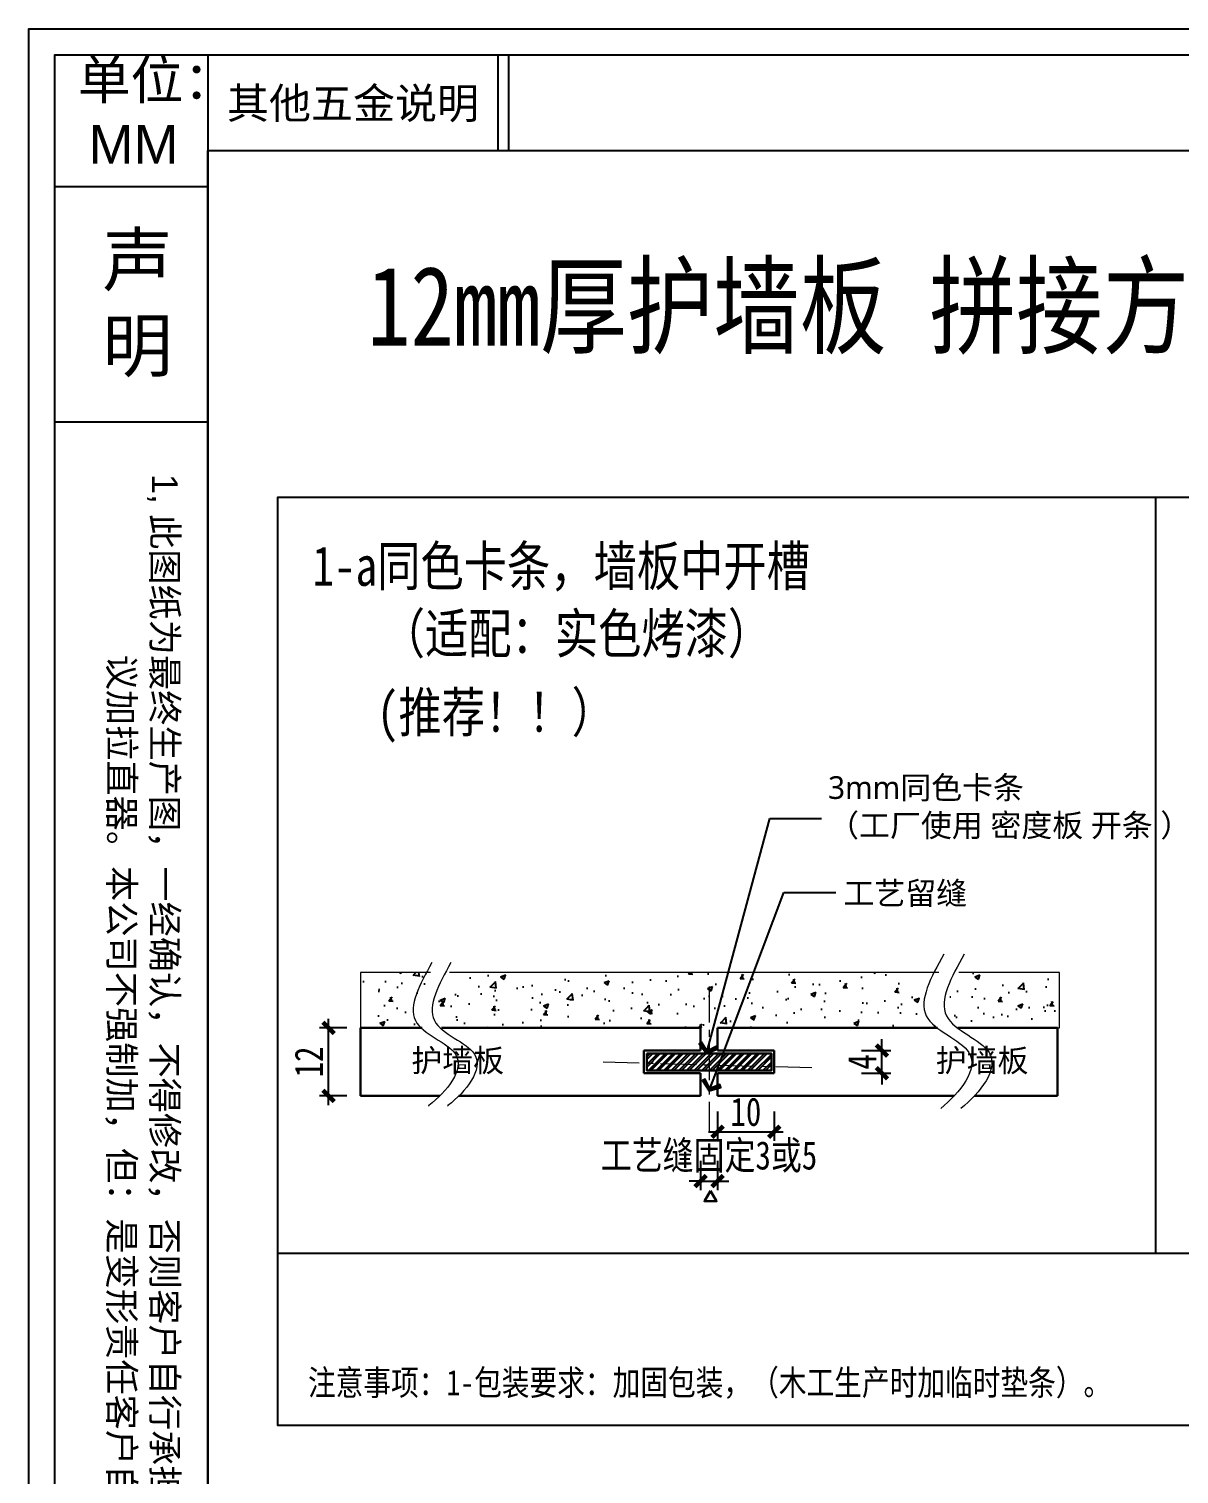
# Model space of a CAD drawing. Header units: millimetres. Extents: x 4862 to 20554, y 7569 to 11262.
# Drawn here: x 6779 to 6982, y 8992.5 to 9247.5 of the extents above; entities that cross this region are included whole.
import ezdxf
from ezdxf.enums import TextEntityAlignment as Align

# ---------------------------------------------------------------- set-up
doc = ezdxf.new("R2010")
doc.units = ezdxf.units.MM
doc.linetypes.add('CENTERX2', pattern=[20.32, 12.7, -2.54, 2.54, -2.54])
doc.layers.add('0 @ 1', color=7, linetype='Continuous')
doc.styles.get("Standard").update_dxf_attribs({"font": 'arial.ttf'})
doc.styles.add('家具尺寸文字', font='SimSun.ttf', dxfattribs={"width": 0.8})
doc.styles.add('黑石雅黑', font='Microsoft YaHei.ttf')
doc.dimstyles.new('副本 固装比例2', dxfattribs={"dimscale": 2, "dimtxt": 2.5, "dimasz": 1, "dimexe": 0.8, "dimexo": 1.2, "dimgap": 0.5, "dimtad": 1, "dimdec": 0, "dimdsep": 46, "dimtxsty": '家具尺寸文字', "dimblk": 'ARCHTICK', "dimcen": 0, "dimdle": 0.8, "dimclrd": 8, "dimclre": 8, "dimclrt": 2, "dimadec": 1, "dimazin": 2, "dimtfac": 1, "dimtdec": 0, "dimtix": 1, "dimtmove": 2, "dimatfit": 2, "dimfxl": 0, "dimtolj": 1, "dimtzin": 0, "dimarcsym": 0})
doc.dimstyles.new('深化(A1)1：1', dxfattribs={"dimtxt": 3, "dimasz": 1, "dimexe": 1.5, "dimexo": 1, "dimgap": 1, "dimtad": 1, "dimdec": 0, "dimrnd": 5, "dimdsep": 46, "dimtxsty": '黑石雅黑', "dimblk": 'ARCHTICK', "dimcen": 1, "dimclrd": 44, "dimclre": 44, "dimclrt": 50, "dimadec": 0, "dimazin": 2, "dimtfac": 1, "dimtdec": 0, "dimtix": 1, "dimtmove": 2, "dimatfit": 3, "dimldrblk": 'hl_arrow2', "dimfxl": 0, "dimtolj": 1, "dimarcsym": 0})
pattern_1 = [(50, (-35549.5975, 48142.644), (9.10923345, -0.7969543), [0.9525, -10.4775]), (355, (-35549.5975, 48142.644), (-1.762171, 9.5528423), [0.762, -8.3820292]), (100.451445, (-35548.838, 48142.577), (7.3470624, 8.7558876), [0.8095004, -8.9045122]), (46.1842, (-35549.598, 48145.184), (13.553952, -2.1021164), [1.42875, -15.71625]), (96.635558, (-35548.468, 48145.009), (11.8702067, 12.3713062), [1.214251, -13.3567804]), (351.18415, (-35549.598, 48145.184), (11.8702067, 12.3713062), [1.1429984, -12.5729866]), (21, (-35548.3275, 48144.549), (7.5807196, -5.1132599), [0.9525, -10.4775]), (326, (-35548.3275, 48144.549), (3.0901014, 9.2093983), [0.762, -8.382]), (71.451445, (-35547.696, 48144.123), (10.670821, 4.0961384), [0.8095004, -8.9044969]), (37.5, (-35549.5975, 48142.6437), (0.15443016, 4.22775194), [0, -8.2804, 0, -8.509, 0, -8.41375]), (7.5, (-35549.5975, 48142.6437), (3.34098313, 5.00902874), [0, -4.8514, 0, -8.0899, 0, -3.20675]), (327.5, (-35552.4296, 48142.6437), (6.77952976, -0.2864372), [0, -3.175, 0, -9.906, 0, -13.1445]), (317.5, (-35553.6996, 48142.644), (7.40645907, 1.27132455), [0, -4.1275, 0, -6.5786, 0, -9.3345])]

# ---------------------------------------------------------------- blocks, each defined once
blk = doc.blocks.new('A$C398a0407')
for p, q in [((443.2, 6784), (443.2, 64)), ((1163.2, 6546.9), (1163.2, 6784)), ((1189.6, 6546.9), (1189.6, 6784)), ((443.2, 6546.9), (8134, 6546.9))]:
    blk.add_line(p, q)
at = {"color": 8}
for p, q in [((64, 6457.7), (443.2, 6457.7)), ((64, 5874.2), (443.2, 5874.2))]:
    blk.add_line(p, q, dxfattribs=at)
for points in [[(9632, 0), (0, 0), (0, 6848), (9632, 6848)], [(9568, 64), (64, 64), (64, 6784), (9568, 6784)]]:
    blk.add_lwpolyline(points, close=True)
at = {"color": 8, "insert": (368.9, 272.3), "char_height": 64, "width": 5497.15, "attachment_point": 3, "rotation": 270}
blk.add_mtext('1, {\\fSimSun|b0|i0|c134|p2;此图纸为最终生产图，一经确认，不得修改，否则客户自行承担更改所产生的费用以及更改后出现的后果。  }2{\\fSimSun|b0|i0|c134|p2;，门高1600mm以上的门，都建议加拉直器。本公司不强制加，但：是变形责任客户自负。  }3{\\fSimSun|b0|i0|c134|p2;，如客户需要另外添加任何配件，需另外下单，此图纸不包含在内。}', dxfattribs=at)
at = {"layer": '0 @ 1', "color": 8, "attachment_point": 1}
for s, insert, char_height, width in [('\\pi13.703;单位：\\P\\pi40.286;MM', (107.3, 6770.1), 96, 391.163), ('{\\fSimSun|b0|i0|c134|p2;其他五金说明}', (490.9, 6701.9), 76.325, 737.994), ('声明', (182.3, 6340), 127.53, 194.038)]:
    blk.add_mtext(s, dxfattribs=dict(at, insert=insert, char_height=char_height, width=width))
blk = doc.blocks.new('_ArchTick')
at = {"color": 0, "linetype": 'ByBlock', "const_width": 0.4}
blk.add_lwpolyline([(-0.5, -0.5), (0.5, 0.5)], dxfattribs=at)
blk = doc.blocks.new('hl_arrow2')
at = {"color": 2}
blk.add_line((-0.22, 0), (-1, 0), dxfattribs=at)
blk.add_lwpolyline([(-0.22, 0), (-0.86, -0.69), (-0.65, -0.86), (0, 0), (-0.65, 0.86), (-0.86, 0.69)], close=True, dxfattribs=at)
for points in [[(-0.86, 0.69), (-0.65, 0.86), (-0.22, 0), (0, 0)], [(-0.86, -0.69), (-0.65, -0.86), (-0.22, 0), (0, 0)]]:
    blk.add_solid(points, dxfattribs=at)
blk = doc.blocks.new('*D148')
at = {"color": 8, "lineweight": -2, "transparency": 16777216}
for p, q in [((6929.58, 9067.25), (6929.58, 9069.25)), ((6925.98, 9067.25), (6931.18, 9067.25)), ((6929.58, 9063.25), (6929.58, 9067.25)), ((6925.98, 9063.25), (6931.18, 9063.25)), ((6929.58, 9063.25), (6929.58, 9061.25))]:
    blk.add_line(p, q, dxfattribs=at)
at = {"layer": 'Defpoints', "color": 0, "transparency": 16777216}
for p in [(6910.58, 9067.25), (6929.58, 9067.25), (6910.58, 9063.25)]:
    blk.add_point(p, dxfattribs=at)
at = {"color": 8, "lineweight": -2, "transparency": 16777216, "xscale": 2, "yscale": 2, "zscale": 2}
for p, rotation in [((6929.58, 9067.25), 270), ((6929.58, 9063.25), 90)]:
    blk.add_blockref('_ArchTick', p, dxfattribs=dict(at, rotation=rotation))
at = {"color": 2, "transparency": 16777216, "insert": (6926.08, 9065.25), "char_height": 5, "attachment_point": 5, "rotation": 90, "style": '家具尺寸文字'}
blk.add_mtext('\\A1;4', dxfattribs=at)
blk = doc.blocks.new('*D150')
at = {"color": 8, "lineweight": -2, "transparency": 16777216}
for p, q in [((6831.94, 9057.65), (6831.94, 9072.85)), ((6835.18, 9071.25), (6830.34, 9071.25)), ((6835.18, 9059.25), (6830.34, 9059.25))]:
    blk.add_line(p, q, dxfattribs=at)
at = {"layer": 'Defpoints', "color": 0, "transparency": 16777216}
for p in [(6831.94, 9071.25), (6837.58, 9071.25), (6837.58, 9059.25)]:
    blk.add_point(p, dxfattribs=at)
at = {"color": 8, "lineweight": -2, "transparency": 16777216, "xscale": 2, "yscale": 2, "zscale": 2}
for p, rotation in [((6831.94, 9071.25), 90), ((6831.94, 9059.25), 270)]:
    blk.add_blockref('_ArchTick', p, dxfattribs=dict(at, rotation=rotation))
at = {"color": 2, "transparency": 16777216, "insert": (6828.44, 9065.25), "char_height": 5, "attachment_point": 5, "rotation": 90, "style": '家具尺寸文字'}
blk.add_mtext('\\A1;12', dxfattribs=at)
blk = doc.blocks.new('*D141')
at = {"color": 8, "lineweight": -2, "transparency": 16777216}
for p, q in [((6897.58, 9047.81), (6897.58, 9042.61)), ((6900.58, 9047.81), (6900.58, 9042.61)), ((6897.58, 9044.21), (6895.58, 9044.21)), ((6897.58, 9044.21), (6900.58, 9044.21)), ((6900.58, 9044.21), (6902.58, 9044.21))]:
    blk.add_line(p, q, dxfattribs=at)
at = {"layer": 'Defpoints', "color": 0, "transparency": 16777216}
for p in [(6897.58, 9059.25), (6900.58, 9059.25), (6900.58, 9044.21)]:
    blk.add_point(p, dxfattribs=at)
at = {"color": 8, "lineweight": -2, "transparency": 16777216, "xscale": 2, "yscale": 2, "zscale": 2}
blk.add_blockref('_ArchTick', (6897.58, 9044.21), dxfattribs=at)
at = {"color": 8, "lineweight": -2, "transparency": 16777216, "xscale": 2, "yscale": 2, "zscale": 2, "rotation": 180}
blk.add_blockref('_ArchTick', (6900.58, 9044.21), dxfattribs=at)
at = {"color": 2, "transparency": 16777216, "insert": (6899.08, 9048.49), "char_height": 5, "attachment_point": 5, "style": '家具尺寸文字'}
blk.add_mtext('\\A1;工艺缝固定3或5', dxfattribs=at)
blk = doc.blocks.new('*D156')
at = {"color": 8, "lineweight": -2, "transparency": 16777216}
for p, q in [((6900.58, 9056.53), (6900.58, 9051.33)), ((6910.58, 9056.53), (6910.58, 9051.33)), ((6898.98, 9052.93), (6912.18, 9052.93))]:
    blk.add_line(p, q, dxfattribs=at)
at = {"layer": 'Defpoints', "color": 0, "transparency": 16777216}
for p in [(6900.58, 9063.25), (6910.58, 9063.25), (6910.58, 9052.93)]:
    blk.add_point(p, dxfattribs=at)
at = {"color": 8, "lineweight": -2, "transparency": 16777216, "xscale": 2, "yscale": 2, "zscale": 2, "rotation": 180}
blk.add_blockref('_ArchTick', (6900.58, 9052.93), dxfattribs=at)
at = {"color": 8, "lineweight": -2, "transparency": 16777216, "xscale": 2, "yscale": 2, "zscale": 2}
blk.add_blockref('_ArchTick', (6910.58, 9052.93), dxfattribs=at)
at = {"color": 2, "transparency": 16777216, "insert": (6905.58, 9056.43), "char_height": 5, "attachment_point": 5, "style": '家具尺寸文字'}
blk.add_mtext('\\A1;10', dxfattribs=at)
blk = doc.blocks.new('A$Caecb7373')
at = {"color": 1}
blk.add_lwpolyline([(0, 821.76), (1155.84, 821.76), (1155.84, 0), (0, 0)], close=True, dxfattribs=at)

msp = doc.modelspace()

# ---------------------------------------------------------------- hatches: boundary and pattern name
h = msp.add_hatch()
h.set_pattern_fill('AR-CONC', color=8, scale=0.05)
h.set_pattern_definition(pattern_1)
h.paths.add_polyline_path([(6849.731, 9080.635), (6849.722, 9080.617), (6849.746, 9080.661), (6849.769, 9080.706), (6849.792, 9080.75), (6849.816, 9080.795), (6849.839, 9080.84), (6849.863, 9080.884), (6849.887, 9080.929), (6849.91, 9080.974), (6849.934, 9081.019), (6837.58, 9081.019), (6837.58, 9071.245), (6848.483, 9071.245), (6848.372, 9071.417), (6848.209, 9071.699), (6848.065, 9071.985), (6847.941, 9072.276), (6847.838, 9072.572), (6847.753, 9072.871), (6847.688, 9073.175), (6847.641, 9073.483), (6847.612, 9073.795), (6847.6, 9074.111), (6847.604, 9074.43), (6847.624, 9074.753), (6847.659, 9075.079), (6847.708, 9075.409), (6847.771, 9075.741), (6847.847, 9076.077), (6847.936, 9076.415), (6848.036, 9076.756), (6848.148, 9077.099), (6848.27, 9077.444), (6848.402, 9077.792), (6848.543, 9078.142), (6848.692, 9078.493), (6848.85, 9078.847), (6849.014, 9079.202), (6849.185, 9079.558), (6849.362, 9079.916), (6849.544, 9080.275)])
h.paths.add_polyline_path([(6941.44, 9074.93), (6941.452, 9074.754), (6941.462, 9074.736), (6941.483, 9074.7), (6941.504, 9074.664), (6941.525, 9074.628), (6941.547, 9074.592), (6941.569, 9074.557), (6941.591, 9074.521), (6941.614, 9074.486), (6941.637, 9074.451), (6941.661, 9074.415), (6941.684, 9074.38), (6941.708, 9074.345), (6941.733, 9074.31), (6941.758, 9074.275), (6941.783, 9074.24), (6941.808, 9074.205), (6941.834, 9074.17), (6941.86, 9074.136), (6941.886, 9074.101), (6941.913, 9074.067), (6941.94, 9074.032), (6941.967, 9073.998), (6941.994, 9073.963), (6942.022, 9073.929), (6942.05, 9073.895), (6942.078, 9073.861), (6942.107, 9073.827), (6942.136, 9073.793), (6942.165, 9073.759), (6942.194, 9073.725), (6942.224, 9073.691), (6942.253, 9073.657), (6942.283, 9073.623), (6942.314, 9073.589), (6942.344, 9073.556), (6942.375, 9073.522), (6942.406, 9073.489), (6942.437, 9073.455), (6942.468, 9073.422), (6942.5, 9073.388), (6942.532, 9073.355), (6942.564, 9073.322), (6942.596, 9073.288), (6942.628, 9073.255), (6942.661, 9073.222), (6942.693, 9073.189), (6942.726, 9073.156), (6942.759, 9073.123), (6942.792, 9073.09), (6942.826, 9073.057), (6942.859, 9073.024), (6942.893, 9072.991), (6942.927, 9072.958), (6942.961, 9072.925), (6942.995, 9072.893), (6943.029, 9072.86), (6943.063, 9072.827), (6943.098, 9072.795), (6943.132, 9072.762), (6943.167, 9072.729), (6943.202, 9072.697), (6943.237, 9072.664), (6943.272, 9072.632), (6943.307, 9072.599), (6943.342, 9072.567), (6943.378, 9072.534), (6943.413, 9072.502), (6943.448, 9072.469), (6943.484, 9072.437), (6943.52, 9072.405), (6943.555, 9072.372), (6943.591, 9072.34), (6943.627, 9072.308), (6943.663, 9072.275), (6943.698, 9072.243), (6943.734, 9072.211), (6943.77, 9072.179), (6943.806, 9072.146), (6943.842, 9072.114), (6943.878, 9072.082), (6943.914, 9072.05), (6943.95, 9072.017), (6943.986, 9071.985), (6944.023, 9071.953), (6944.059, 9071.921), (6944.095, 9071.889), (6944.131, 9071.857), (6944.167, 9071.824), (6944.203, 9071.792), (6944.239, 9071.76), (6944.275, 9071.728), (6944.311, 9071.696), (6944.347, 9071.664), (6944.383, 9071.631), (6944.418, 9071.599), (6944.454, 9071.567), (6944.49, 9071.535), (6944.526, 9071.503), (6944.561, 9071.471), (6944.597, 9071.438), (6944.632, 9071.406), (6944.668, 9071.374), (6944.703, 9071.342), (6944.738, 9071.31), (6944.773, 9071.277), (6944.808, 9071.245), (6960.904, 9071.245), (6960.904, 9081.019), (6943.186, 9081.019), (6943.156, 9080.958), (6942.976, 9080.586), (6942.803, 9080.216), (6942.637, 9079.847), (6942.479, 9079.479), (6942.33, 9079.114), (6942.189, 9078.751), (6942.059, 9078.389), (6941.939, 9078.031), (6941.83, 9077.674), (6941.733, 9077.321), (6941.649, 9076.97), (6941.577, 9076.622), (6941.52, 9076.277), (6941.477, 9075.935), (6941.449, 9075.596), (6941.436, 9075.262)])
h.paths.add_polyline_path([(6938.397, 9075.971), (6938.401, 9075.952), (6938.405, 9075.933)])
h.paths.add_polyline_path([(6939.476, 9080.746), (6939.455, 9080.701), (6939.476, 9080.746), (6939.498, 9080.792), (6939.52, 9080.837), (6939.542, 9080.882), (6939.564, 9080.928), (6939.586, 9080.973), (6939.608, 9081.019), (6853.296, 9081.019), (6853.284, 9080.996), (6853.093, 9080.635), (6852.907, 9080.275), (6852.724, 9079.916), (6852.547, 9079.558), (6852.376, 9079.202), (6852.212, 9078.847), (6852.054, 9078.493), (6851.905, 9078.142), (6851.764, 9077.792), (6851.632, 9077.444), (6851.51, 9077.099), (6851.399, 9076.756), (6851.298, 9076.415), (6851.21, 9076.077), (6851.133, 9075.741), (6851.07, 9075.409), (6851.021, 9075.079), (6850.986, 9074.753), (6850.971, 9074.509), (6850.973, 9074.505), (6850.988, 9074.469), (6851.004, 9074.433), (6851.02, 9074.397), (6851.036, 9074.361), (6851.053, 9074.326), (6851.07, 9074.29), (6851.088, 9074.255), (6851.106, 9074.219), (6851.125, 9074.184), (6851.144, 9074.149), (6851.163, 9074.113), (6851.183, 9074.078), (6851.203, 9074.043), (6851.223, 9074.008), (6851.244, 9073.974), (6851.265, 9073.939), (6851.286, 9073.904), (6851.308, 9073.87), (6851.331, 9073.835), (6851.353, 9073.801), (6851.376, 9073.766), (6851.399, 9073.732), (6851.423, 9073.698), (6851.447, 9073.664), (6851.471, 9073.63), (6851.496, 9073.596), (6851.52, 9073.562), (6851.546, 9073.528), (6851.571, 9073.494), (6851.597, 9073.461), (6851.623, 9073.427), (6851.649, 9073.393), (6851.676, 9073.36), (6851.703, 9073.326), (6851.73, 9073.293), (6851.758, 9073.26), (6851.785, 9073.227), (6851.813, 9073.193), (6851.842, 9073.16), (6851.87, 9073.127), (6851.899, 9073.094), (6851.928, 9073.061), (6851.957, 9073.028), (6851.987, 9072.995), (6852.016, 9072.963), (6852.046, 9072.93), (6852.076, 9072.897), (6852.107, 9072.865), (6852.137, 9072.832), (6852.168, 9072.8), (6852.199, 9072.767), (6852.23, 9072.735), (6852.261, 9072.702), (6852.293, 9072.67), (6852.325, 9072.638), (6852.357, 9072.605), (6852.389, 9072.573), (6852.421, 9072.541), (6852.453, 9072.509), (6852.486, 9072.477), (6852.519, 9072.445), (6852.551, 9072.413), (6852.584, 9072.381), (6852.618, 9072.349), (6852.651, 9072.317), (6852.684, 9072.285), (6852.718, 9072.253), (6852.752, 9072.221), (6852.785, 9072.189), (6852.819, 9072.158), (6852.853, 9072.126), (6852.887, 9072.094), (6852.921, 9072.063), (6852.956, 9072.031), (6852.99, 9071.999), (6853.025, 9071.968), (6853.059, 9071.936), (6853.094, 9071.905), (6853.128, 9071.873), (6853.163, 9071.841), (6853.198, 9071.81), (6853.233, 9071.778), (6853.268, 9071.747), (6853.303, 9071.716), (6853.338, 9071.684), (6853.373, 9071.653), (6853.408, 9071.621), (6853.443, 9071.59), (6853.478, 9071.559), (6853.513, 9071.527), (6853.548, 9071.496), (6853.583, 9071.464), (6853.618, 9071.433), (6853.654, 9071.402), (6853.689, 9071.37), (6853.724, 9071.339), (6853.759, 9071.308), (6853.794, 9071.276), (6853.829, 9071.245), (6939.392, 9071.245), (6939.179, 9071.511), (6938.979, 9071.78), (6938.792, 9072.052), (6938.621, 9072.328), (6938.466, 9072.607), (6938.328, 9072.89), (6938.209, 9073.178), (6938.108, 9073.469), (6938.025, 9073.764), (6937.96, 9074.064), (6937.911, 9074.366), (6937.878, 9074.673), (6937.861, 9074.983), (6937.86, 9075.296), (6937.872, 9075.613), (6937.899, 9075.933), (6937.939, 9076.255), (6937.993, 9076.581), (6938.058, 9076.909), (6938.136, 9077.24), (6938.224, 9077.574), (6938.324, 9077.909), (6938.433, 9078.248), (6938.552, 9078.588), (6938.68, 9078.93), (6938.817, 9079.274), (6938.962, 9079.62), (6939.114, 9079.968), (6939.272, 9080.317), (6939.437, 9080.667)])
h.paths.add_polyline_path([(6941.193, 9072.146), (6941.209, 9072.131), (6941.229, 9072.114)])
h.paths.add_polyline_path([(6939.422, 9080.633), (6939.412, 9080.611), (6939.433, 9080.656)])
h.paths.add_polyline_path([(6941.121, 9072.211), (6941.138, 9072.196), (6941.157, 9072.179)])
h.paths.add_polyline_path([(6939.38, 9080.543), (6939.37, 9080.52), (6939.391, 9080.565)])
h.paths.add_polyline_path([(6941.049, 9072.275), (6941.066, 9072.26), (6941.085, 9072.243)])
h.paths.add_polyline_path([(6939.338, 9080.452), (6939.328, 9080.43), (6939.349, 9080.475)])
h.paths.add_polyline_path([(6940.977, 9072.34), (6940.995, 9072.324), (6941.013, 9072.308)])
h.paths.add_polyline_path([(6939.297, 9080.362), (6939.287, 9080.34), (6939.307, 9080.385)])
h.paths.add_polyline_path([(6940.906, 9072.405), (6940.923, 9072.389), (6940.942, 9072.372)])
h.paths.add_polyline_path([(6939.256, 9080.272), (6939.246, 9080.25), (6939.267, 9080.295)])
h.paths.add_polyline_path([(6940.835, 9072.469), (6940.852, 9072.454), (6940.87, 9072.437)])
h.paths.add_polyline_path([(6939.216, 9080.182), (6939.207, 9080.16), (6939.226, 9080.205)])
h.paths.add_polyline_path([(6940.764, 9072.534), (6940.781, 9072.518), (6940.799, 9072.502)])
h.paths.add_polyline_path([(6939.177, 9080.093), (6939.167, 9080.07), (6939.187, 9080.115)])
h.paths.add_polyline_path([(6940.694, 9072.599), (6940.711, 9072.583), (6940.729, 9072.567)])
h.paths.add_polyline_path([(6939.138, 9080.003), (6939.129, 9079.981), (6939.148, 9080.026)])
h.paths.add_polyline_path([(6940.623, 9072.664), (6940.64, 9072.648), (6940.658, 9072.632)])
h.paths.add_polyline_path([(6939.1, 9079.914), (6939.091, 9079.891), (6939.11, 9079.936)])
h.paths.add_polyline_path([(6940.554, 9072.729), (6940.571, 9072.713), (6940.588, 9072.697)])
h.paths.add_polyline_path([(6939.063, 9079.824), (6939.054, 9079.802), (6939.072, 9079.847)])
h.paths.add_polyline_path([(6940.484, 9072.795), (6940.501, 9072.779), (6940.519, 9072.762)])
h.paths.add_polyline_path([(6939.026, 9079.735), (6939.018, 9079.713), (6939.036, 9079.758)])
h.paths.add_polyline_path([(6940.416, 9072.86), (6940.432, 9072.844), (6940.45, 9072.827)])
h.paths.add_polyline_path([(6938.991, 9079.646), (6938.982, 9079.624), (6939, 9079.669)])
h.paths.add_polyline_path([(6940.347, 9072.925), (6940.364, 9072.909), (6940.381, 9072.893)])
h.paths.add_polyline_path([(6938.955, 9079.557), (6938.947, 9079.535), (6938.964, 9079.58)])
h.paths.add_polyline_path([(6940.279, 9072.991), (6940.296, 9072.975), (6940.313, 9072.958)])
h.paths.add_polyline_path([(6938.921, 9079.469), (6938.913, 9079.447), (6938.93, 9079.491)])
h.paths.add_polyline_path([(6940.212, 9073.057), (6940.229, 9073.041), (6940.246, 9073.024)])
h.paths.add_polyline_path([(6938.887, 9079.38), (6938.879, 9079.358), (6938.896, 9079.403)])
h.paths.add_polyline_path([(6940.146, 9073.123), (6940.162, 9073.107), (6940.179, 9073.09)])
h.paths.add_polyline_path([(6938.855, 9079.292), (6938.847, 9079.27), (6938.863, 9079.314)])
h.paths.add_polyline_path([(6940.08, 9073.189), (6940.096, 9073.173), (6940.113, 9073.156)])
h.paths.add_polyline_path([(6938.823, 9079.204), (6938.815, 9079.182), (6938.831, 9079.226)])
h.paths.add_polyline_path([(6940.015, 9073.255), (6940.03, 9073.239), (6940.047, 9073.222)])
h.paths.add_polyline_path([(6938.792, 9079.116), (6938.784, 9079.094), (6938.799, 9079.138)])
h.paths.add_polyline_path([(6939.95, 9073.322), (6939.966, 9073.305), (6939.982, 9073.288)])
h.paths.add_polyline_path([(6938.761, 9079.028), (6938.754, 9079.007), (6938.769, 9079.05)])
h.paths.add_polyline_path([(6939.886, 9073.388), (6939.902, 9073.372), (6939.918, 9073.355)])
h.paths.add_polyline_path([(6938.732, 9078.941), (6938.725, 9078.919), (6938.739, 9078.963)])
h.paths.add_polyline_path([(6939.823, 9073.455), (6939.839, 9073.439), (6939.855, 9073.422)])
h.paths.add_polyline_path([(6938.703, 9078.854), (6938.696, 9078.832), (6938.71, 9078.876)])
h.paths.add_polyline_path([(6939.761, 9073.522), (6939.776, 9073.506), (6939.792, 9073.489)])
h.paths.add_polyline_path([(6938.676, 9078.766), (6938.669, 9078.745), (6938.683, 9078.788)])
h.paths.add_polyline_path([(6939.7, 9073.589), (6939.715, 9073.573), (6939.731, 9073.556)])
h.paths.add_polyline_path([(6938.649, 9078.68), (6938.643, 9078.658), (6938.656, 9078.701)])
h.paths.add_polyline_path([(6939.64, 9073.657), (6939.655, 9073.64), (6939.67, 9073.623)])
h.paths.add_polyline_path([(6938.623, 9078.593), (6938.617, 9078.571), (6938.63, 9078.615)])
h.paths.add_polyline_path([(6939.58, 9073.725), (6939.595, 9073.708), (6939.61, 9073.691)])
h.paths.add_polyline_path([(6938.598, 9078.506), (6938.592, 9078.485), (6938.605, 9078.528)])
h.paths.add_polyline_path([(6939.522, 9073.793), (6939.536, 9073.776), (6939.551, 9073.759)])
h.paths.add_polyline_path([(6938.574, 9078.42), (6938.569, 9078.399), (6938.58, 9078.442)])
h.paths.add_polyline_path([(6939.465, 9073.861), (6939.479, 9073.844), (6939.493, 9073.827)])
h.paths.add_polyline_path([(6938.552, 9078.334), (6938.546, 9078.313), (6938.557, 9078.356)])
h.paths.add_polyline_path([(6939.408, 9073.929), (6939.422, 9073.912), (6939.436, 9073.895)])
h.paths.add_polyline_path([(6938.53, 9078.248), (6938.525, 9078.227), (6938.535, 9078.27)])
h.paths.add_polyline_path([(6939.353, 9073.998), (6939.367, 9073.981), (6939.381, 9073.963)])
h.paths.add_polyline_path([(6938.509, 9078.163), (6938.504, 9078.141), (6938.514, 9078.184)])
h.paths.add_polyline_path([(6939.299, 9074.067), (6939.312, 9074.049), (6939.326, 9074.032)])
h.paths.add_polyline_path([(6938.489, 9078.077), (6938.485, 9078.056), (6938.494, 9078.099)])
h.paths.add_polyline_path([(6939.246, 9074.136), (6939.259, 9074.119), (6939.273, 9074.101)])
h.paths.add_polyline_path([(6938.47, 9077.992), (6938.466, 9077.971), (6938.475, 9078.013)])
h.paths.add_polyline_path([(6939.195, 9074.205), (6939.207, 9074.188), (6939.22, 9074.17)])
h.paths.add_polyline_path([(6938.453, 9077.907), (6938.449, 9077.886), (6938.457, 9077.928)])
h.paths.add_polyline_path([(6939.144, 9074.275), (6939.156, 9074.258), (6939.169, 9074.24)])
h.paths.add_polyline_path([(6938.436, 9077.822), (6938.432, 9077.801), (6938.44, 9077.844)])
h.paths.add_polyline_path([(6939.095, 9074.345), (6939.107, 9074.328), (6939.119, 9074.31)])
h.paths.add_polyline_path([(6938.421, 9077.738), (6938.417, 9077.717), (6938.425, 9077.759)])
h.paths.add_polyline_path([(6939.047, 9074.415), (6939.059, 9074.398), (6939.071, 9074.38)])
h.paths.add_polyline_path([(6938.407, 9077.654), (6938.403, 9077.633), (6938.41, 9077.675)])
h.paths.add_polyline_path([(6939, 9074.486), (6939.012, 9074.468), (6939.024, 9074.451)])
h.paths.add_polyline_path([(6938.394, 9077.57), (6938.391, 9077.549), (6938.397, 9077.591)])
h.paths.add_polyline_path([(6938.955, 9074.557), (6938.966, 9074.539), (6938.978, 9074.521)])
h.paths.add_polyline_path([(6938.382, 9077.486), (6938.379, 9077.466), (6938.385, 9077.507)])
h.paths.add_polyline_path([(6938.912, 9074.628), (6938.922, 9074.61), (6938.933, 9074.592)])
h.paths.add_polyline_path([(6938.371, 9077.403), (6938.368, 9077.382), (6938.374, 9077.424)])
h.paths.add_polyline_path([(6938.869, 9074.7), (6938.88, 9074.682), (6938.89, 9074.664)])
h.paths.add_polyline_path([(6938.361, 9077.32), (6938.359, 9077.299), (6938.364, 9077.341)])
h.paths.add_polyline_path([(6938.829, 9074.772), (6938.838, 9074.754), (6938.849, 9074.736)])
h.paths.add_polyline_path([(6938.353, 9077.237), (6938.351, 9077.216), (6938.355, 9077.258)])
h.paths.add_polyline_path([(6938.789, 9074.844), (6938.799, 9074.826), (6938.809, 9074.808)])
h.paths.add_polyline_path([(6938.346, 9077.154), (6938.344, 9077.134), (6938.348, 9077.175)])
h.paths.add_polyline_path([(6938.752, 9074.916), (6938.761, 9074.898), (6938.77, 9074.88)])
h.paths.add_polyline_path([(6938.34, 9077.072), (6938.339, 9077.052), (6938.342, 9077.093)])
h.paths.add_polyline_path([(6938.716, 9074.989), (6938.724, 9074.971), (6938.733, 9074.953)])
h.paths.add_polyline_path([(6938.336, 9076.99), (6938.335, 9076.97), (6938.337, 9077.011)])
h.paths.add_polyline_path([(6938.681, 9075.063), (6938.689, 9075.044), (6938.698, 9075.026)])
h.paths.add_polyline_path([(6938.332, 9076.909), (6938.332, 9076.888), (6938.333, 9076.929)])
h.paths.add_polyline_path([(6938.648, 9075.136), (6938.656, 9075.118), (6938.665, 9075.1)])
h.paths.add_polyline_path([(6938.33, 9076.827), (6938.33, 9076.807), (6938.331, 9076.848)])
h.paths.add_polyline_path([(6938.617, 9075.211), (6938.625, 9075.192), (6938.633, 9075.173)])
h.paths.add_polyline_path([(6938.33, 9076.746), (6938.33, 9076.726), (6938.33, 9076.766)])
h.paths.add_polyline_path([(6938.588, 9075.285), (6938.595, 9075.266), (6938.602, 9075.248)])
h.paths.add_polyline_path([(6938.33, 9076.665), (6938.331, 9076.645), (6938.33, 9076.685)])
h.paths.add_polyline_path([(6938.56, 9075.36), (6938.567, 9075.341), (6938.574, 9075.322)])
h.paths.add_polyline_path([(6938.333, 9076.585), (6938.333, 9076.565), (6938.332, 9076.605)])
h.paths.add_polyline_path([(6938.534, 9075.435), (6938.541, 9075.416), (6938.547, 9075.397)])
h.paths.add_polyline_path([(6938.336, 9076.504), (6938.337, 9076.485), (6938.335, 9076.525)])
h.paths.add_polyline_path([(6938.51, 9075.511), (6938.516, 9075.492), (6938.522, 9075.473)])
h.paths.add_polyline_path([(6938.341, 9076.425), (6938.343, 9076.405), (6938.34, 9076.445)])
h.paths.add_polyline_path([(6938.487, 9075.587), (6938.493, 9075.567), (6938.498, 9075.549)])
h.paths.add_polyline_path([(6938.347, 9076.345), (6938.349, 9076.325), (6938.346, 9076.365)])
h.paths.add_polyline_path([(6938.466, 9075.663), (6938.471, 9075.644), (6938.476, 9075.625)])
h.paths.add_polyline_path([(6938.355, 9076.266), (6938.357, 9076.246), (6938.353, 9076.286)])
h.paths.add_polyline_path([(6938.447, 9075.739), (6938.451, 9075.72), (6938.456, 9075.701)])
h.paths.add_polyline_path([(6938.364, 9076.187), (6938.367, 9076.167), (6938.362, 9076.207)])
h.paths.add_polyline_path([(6938.429, 9075.816), (6938.433, 9075.797), (6938.437, 9075.778)])
h.paths.add_polyline_path([(6938.375, 9076.108), (6938.378, 9076.089), (6938.372, 9076.128)])
h.paths.add_polyline_path([(6938.412, 9075.894), (6938.416, 9075.874), (6938.42, 9075.855)])
h.paths.add_polyline_path([(6938.384, 9076.05), (6938.387, 9076.03), (6938.391, 9076.01)])
h = msp.add_hatch()
h.set_pattern_fill('AR-CONC', color=8, scale=0.05)
h.set_pattern_definition(pattern_1)
h.paths.add_polyline_path([(6849.731, 9080.635), (6849.722, 9080.617), (6849.746, 9080.661), (6849.769, 9080.706), (6849.792, 9080.75), (6849.816, 9080.795), (6849.839, 9080.84), (6849.863, 9080.884), (6849.887, 9080.929), (6849.91, 9080.974), (6849.934, 9081.019), (6837.58, 9081.019), (6837.58, 9071.245), (6848.483, 9071.245), (6848.372, 9071.417), (6848.209, 9071.699), (6848.065, 9071.985), (6847.941, 9072.276), (6847.838, 9072.572), (6847.753, 9072.871), (6847.688, 9073.175), (6847.641, 9073.483), (6847.612, 9073.795), (6847.6, 9074.111), (6847.604, 9074.43), (6847.624, 9074.753), (6847.659, 9075.079), (6847.708, 9075.409), (6847.771, 9075.741), (6847.847, 9076.077), (6847.936, 9076.415), (6848.036, 9076.756), (6848.148, 9077.099), (6848.27, 9077.444), (6848.402, 9077.792), (6848.543, 9078.142), (6848.692, 9078.493), (6848.85, 9078.847), (6849.014, 9079.202), (6849.185, 9079.558), (6849.362, 9079.916), (6849.544, 9080.275)])
h.paths.add_polyline_path([(6941.44, 9074.93), (6941.452, 9074.754), (6941.462, 9074.736), (6941.483, 9074.7), (6941.504, 9074.664), (6941.525, 9074.628), (6941.547, 9074.592), (6941.569, 9074.557), (6941.591, 9074.521), (6941.614, 9074.486), (6941.637, 9074.451), (6941.661, 9074.415), (6941.684, 9074.38), (6941.708, 9074.345), (6941.733, 9074.31), (6941.758, 9074.275), (6941.783, 9074.24), (6941.808, 9074.205), (6941.834, 9074.17), (6941.86, 9074.136), (6941.886, 9074.101), (6941.913, 9074.067), (6941.94, 9074.032), (6941.967, 9073.998), (6941.994, 9073.963), (6942.022, 9073.929), (6942.05, 9073.895), (6942.078, 9073.861), (6942.107, 9073.827), (6942.136, 9073.793), (6942.165, 9073.759), (6942.194, 9073.725), (6942.224, 9073.691), (6942.253, 9073.657), (6942.283, 9073.623), (6942.314, 9073.589), (6942.344, 9073.556), (6942.375, 9073.522), (6942.406, 9073.489), (6942.437, 9073.455), (6942.468, 9073.422), (6942.5, 9073.388), (6942.532, 9073.355), (6942.564, 9073.322), (6942.596, 9073.288), (6942.628, 9073.255), (6942.661, 9073.222), (6942.693, 9073.189), (6942.726, 9073.156), (6942.759, 9073.123), (6942.792, 9073.09), (6942.826, 9073.057), (6942.859, 9073.024), (6942.893, 9072.991), (6942.927, 9072.958), (6942.961, 9072.925), (6942.995, 9072.893), (6943.029, 9072.86), (6943.063, 9072.827), (6943.098, 9072.795), (6943.132, 9072.762), (6943.167, 9072.729), (6943.202, 9072.697), (6943.237, 9072.664), (6943.272, 9072.632), (6943.307, 9072.599), (6943.342, 9072.567), (6943.378, 9072.534), (6943.413, 9072.502), (6943.448, 9072.469), (6943.484, 9072.437), (6943.52, 9072.405), (6943.555, 9072.372), (6943.591, 9072.34), (6943.627, 9072.308), (6943.663, 9072.275), (6943.698, 9072.243), (6943.734, 9072.211), (6943.77, 9072.179), (6943.806, 9072.146), (6943.842, 9072.114), (6943.878, 9072.082), (6943.914, 9072.05), (6943.95, 9072.017), (6943.986, 9071.985), (6944.023, 9071.953), (6944.059, 9071.921), (6944.095, 9071.889), (6944.131, 9071.857), (6944.167, 9071.824), (6944.203, 9071.792), (6944.239, 9071.76), (6944.275, 9071.728), (6944.311, 9071.696), (6944.347, 9071.664), (6944.383, 9071.631), (6944.418, 9071.599), (6944.454, 9071.567), (6944.49, 9071.535), (6944.526, 9071.503), (6944.561, 9071.471), (6944.597, 9071.438), (6944.632, 9071.406), (6944.668, 9071.374), (6944.703, 9071.342), (6944.738, 9071.31), (6944.773, 9071.277), (6944.808, 9071.245), (6960.904, 9071.245), (6960.904, 9081.019), (6943.186, 9081.019), (6943.156, 9080.958), (6942.976, 9080.586), (6942.803, 9080.216), (6942.637, 9079.847), (6942.479, 9079.479), (6942.33, 9079.114), (6942.189, 9078.751), (6942.059, 9078.389), (6941.939, 9078.031), (6941.83, 9077.674), (6941.733, 9077.321), (6941.649, 9076.97), (6941.577, 9076.622), (6941.52, 9076.277), (6941.477, 9075.935), (6941.449, 9075.596), (6941.436, 9075.262)])
h.paths.add_polyline_path([(6938.397, 9075.971), (6938.401, 9075.952), (6938.405, 9075.933)])
h.paths.add_polyline_path([(6939.476, 9080.746), (6939.455, 9080.701), (6939.476, 9080.746), (6939.498, 9080.792), (6939.52, 9080.837), (6939.542, 9080.882), (6939.564, 9080.928), (6939.586, 9080.973), (6939.608, 9081.019), (6853.296, 9081.019), (6853.284, 9080.996), (6853.093, 9080.635), (6852.907, 9080.275), (6852.724, 9079.916), (6852.547, 9079.558), (6852.376, 9079.202), (6852.212, 9078.847), (6852.054, 9078.493), (6851.905, 9078.142), (6851.764, 9077.792), (6851.632, 9077.444), (6851.51, 9077.099), (6851.399, 9076.756), (6851.298, 9076.415), (6851.21, 9076.077), (6851.133, 9075.741), (6851.07, 9075.409), (6851.021, 9075.079), (6850.986, 9074.753), (6850.971, 9074.509), (6850.973, 9074.505), (6850.988, 9074.469), (6851.004, 9074.433), (6851.02, 9074.397), (6851.036, 9074.361), (6851.053, 9074.326), (6851.07, 9074.29), (6851.088, 9074.255), (6851.106, 9074.219), (6851.125, 9074.184), (6851.144, 9074.149), (6851.163, 9074.113), (6851.183, 9074.078), (6851.203, 9074.043), (6851.223, 9074.008), (6851.244, 9073.974), (6851.265, 9073.939), (6851.286, 9073.904), (6851.308, 9073.87), (6851.331, 9073.835), (6851.353, 9073.801), (6851.376, 9073.766), (6851.399, 9073.732), (6851.423, 9073.698), (6851.447, 9073.664), (6851.471, 9073.63), (6851.496, 9073.596), (6851.52, 9073.562), (6851.546, 9073.528), (6851.571, 9073.494), (6851.597, 9073.461), (6851.623, 9073.427), (6851.649, 9073.393), (6851.676, 9073.36), (6851.703, 9073.326), (6851.73, 9073.293), (6851.758, 9073.26), (6851.785, 9073.227), (6851.813, 9073.193), (6851.842, 9073.16), (6851.87, 9073.127), (6851.899, 9073.094), (6851.928, 9073.061), (6851.957, 9073.028), (6851.987, 9072.995), (6852.016, 9072.963), (6852.046, 9072.93), (6852.076, 9072.897), (6852.107, 9072.865), (6852.137, 9072.832), (6852.168, 9072.8), (6852.199, 9072.767), (6852.23, 9072.735), (6852.261, 9072.702), (6852.293, 9072.67), (6852.325, 9072.638), (6852.357, 9072.605), (6852.389, 9072.573), (6852.421, 9072.541), (6852.453, 9072.509), (6852.486, 9072.477), (6852.519, 9072.445), (6852.551, 9072.413), (6852.584, 9072.381), (6852.618, 9072.349), (6852.651, 9072.317), (6852.684, 9072.285), (6852.718, 9072.253), (6852.752, 9072.221), (6852.785, 9072.189), (6852.819, 9072.158), (6852.853, 9072.126), (6852.887, 9072.094), (6852.921, 9072.063), (6852.956, 9072.031), (6852.99, 9071.999), (6853.025, 9071.968), (6853.059, 9071.936), (6853.094, 9071.905), (6853.128, 9071.873), (6853.163, 9071.841), (6853.198, 9071.81), (6853.233, 9071.778), (6853.268, 9071.747), (6853.303, 9071.716), (6853.338, 9071.684), (6853.373, 9071.653), (6853.408, 9071.621), (6853.443, 9071.59), (6853.478, 9071.559), (6853.513, 9071.527), (6853.548, 9071.496), (6853.583, 9071.464), (6853.618, 9071.433), (6853.654, 9071.402), (6853.689, 9071.37), (6853.724, 9071.339), (6853.759, 9071.308), (6853.794, 9071.276), (6853.829, 9071.245), (6939.392, 9071.245), (6939.179, 9071.511), (6938.979, 9071.78), (6938.792, 9072.052), (6938.621, 9072.328), (6938.466, 9072.607), (6938.328, 9072.89), (6938.209, 9073.178), (6938.108, 9073.469), (6938.025, 9073.764), (6937.96, 9074.064), (6937.911, 9074.366), (6937.878, 9074.673), (6937.861, 9074.983), (6937.86, 9075.296), (6937.872, 9075.613), (6937.899, 9075.933), (6937.939, 9076.255), (6937.993, 9076.581), (6938.058, 9076.909), (6938.136, 9077.24), (6938.224, 9077.574), (6938.324, 9077.909), (6938.433, 9078.248), (6938.552, 9078.588), (6938.68, 9078.93), (6938.817, 9079.274), (6938.962, 9079.62), (6939.114, 9079.968), (6939.272, 9080.317), (6939.437, 9080.667)])
h.paths.add_polyline_path([(6941.193, 9072.146), (6941.209, 9072.131), (6941.229, 9072.114)])
h.paths.add_polyline_path([(6939.422, 9080.633), (6939.412, 9080.611), (6939.433, 9080.656)])
h.paths.add_polyline_path([(6941.121, 9072.211), (6941.138, 9072.196), (6941.157, 9072.179)])
h.paths.add_polyline_path([(6939.38, 9080.543), (6939.37, 9080.52), (6939.391, 9080.565)])
h.paths.add_polyline_path([(6941.049, 9072.275), (6941.066, 9072.26), (6941.085, 9072.243)])
h.paths.add_polyline_path([(6939.338, 9080.452), (6939.328, 9080.43), (6939.349, 9080.475)])
h.paths.add_polyline_path([(6940.977, 9072.34), (6940.995, 9072.324), (6941.013, 9072.308)])
h.paths.add_polyline_path([(6939.297, 9080.362), (6939.287, 9080.34), (6939.307, 9080.385)])
h.paths.add_polyline_path([(6940.906, 9072.405), (6940.923, 9072.389), (6940.942, 9072.372)])
h.paths.add_polyline_path([(6939.256, 9080.272), (6939.246, 9080.25), (6939.267, 9080.295)])
h.paths.add_polyline_path([(6940.835, 9072.469), (6940.852, 9072.454), (6940.87, 9072.437)])
h.paths.add_polyline_path([(6939.216, 9080.182), (6939.207, 9080.16), (6939.226, 9080.205)])
h.paths.add_polyline_path([(6940.764, 9072.534), (6940.781, 9072.518), (6940.799, 9072.502)])
h.paths.add_polyline_path([(6939.177, 9080.093), (6939.167, 9080.07), (6939.187, 9080.115)])
h.paths.add_polyline_path([(6940.694, 9072.599), (6940.711, 9072.583), (6940.729, 9072.567)])
h.paths.add_polyline_path([(6939.138, 9080.003), (6939.129, 9079.981), (6939.148, 9080.026)])
h.paths.add_polyline_path([(6940.623, 9072.664), (6940.64, 9072.648), (6940.658, 9072.632)])
h.paths.add_polyline_path([(6939.1, 9079.914), (6939.091, 9079.891), (6939.11, 9079.936)])
h.paths.add_polyline_path([(6940.554, 9072.729), (6940.571, 9072.713), (6940.588, 9072.697)])
h.paths.add_polyline_path([(6939.063, 9079.824), (6939.054, 9079.802), (6939.072, 9079.847)])
h.paths.add_polyline_path([(6940.484, 9072.795), (6940.501, 9072.779), (6940.519, 9072.762)])
h.paths.add_polyline_path([(6939.026, 9079.735), (6939.018, 9079.713), (6939.036, 9079.758)])
h.paths.add_polyline_path([(6940.416, 9072.86), (6940.432, 9072.844), (6940.45, 9072.827)])
h.paths.add_polyline_path([(6938.991, 9079.646), (6938.982, 9079.624), (6939, 9079.669)])
h.paths.add_polyline_path([(6940.347, 9072.925), (6940.364, 9072.909), (6940.381, 9072.893)])
h.paths.add_polyline_path([(6938.955, 9079.557), (6938.947, 9079.535), (6938.964, 9079.58)])
h.paths.add_polyline_path([(6940.279, 9072.991), (6940.296, 9072.975), (6940.313, 9072.958)])
h.paths.add_polyline_path([(6938.921, 9079.469), (6938.913, 9079.447), (6938.93, 9079.491)])
h.paths.add_polyline_path([(6940.212, 9073.057), (6940.229, 9073.041), (6940.246, 9073.024)])
h.paths.add_polyline_path([(6938.887, 9079.38), (6938.879, 9079.358), (6938.896, 9079.403)])
h.paths.add_polyline_path([(6940.146, 9073.123), (6940.162, 9073.107), (6940.179, 9073.09)])
h.paths.add_polyline_path([(6938.855, 9079.292), (6938.847, 9079.27), (6938.863, 9079.314)])
h.paths.add_polyline_path([(6940.08, 9073.189), (6940.096, 9073.173), (6940.113, 9073.156)])
h.paths.add_polyline_path([(6938.823, 9079.204), (6938.815, 9079.182), (6938.831, 9079.226)])
h.paths.add_polyline_path([(6940.015, 9073.255), (6940.03, 9073.239), (6940.047, 9073.222)])
h.paths.add_polyline_path([(6938.792, 9079.116), (6938.784, 9079.094), (6938.799, 9079.138)])
h.paths.add_polyline_path([(6939.95, 9073.322), (6939.966, 9073.305), (6939.982, 9073.288)])
h.paths.add_polyline_path([(6938.761, 9079.028), (6938.754, 9079.007), (6938.769, 9079.05)])
h.paths.add_polyline_path([(6939.886, 9073.388), (6939.902, 9073.372), (6939.918, 9073.355)])
h.paths.add_polyline_path([(6938.732, 9078.941), (6938.725, 9078.919), (6938.739, 9078.963)])
h.paths.add_polyline_path([(6939.823, 9073.455), (6939.839, 9073.439), (6939.855, 9073.422)])
h.paths.add_polyline_path([(6938.703, 9078.854), (6938.696, 9078.832), (6938.71, 9078.876)])
h.paths.add_polyline_path([(6939.761, 9073.522), (6939.776, 9073.506), (6939.792, 9073.489)])
h.paths.add_polyline_path([(6938.676, 9078.766), (6938.669, 9078.745), (6938.683, 9078.788)])
h.paths.add_polyline_path([(6939.7, 9073.589), (6939.715, 9073.573), (6939.731, 9073.556)])
h.paths.add_polyline_path([(6938.649, 9078.68), (6938.643, 9078.658), (6938.656, 9078.701)])
h.paths.add_polyline_path([(6939.64, 9073.657), (6939.655, 9073.64), (6939.67, 9073.623)])
h.paths.add_polyline_path([(6938.623, 9078.593), (6938.617, 9078.571), (6938.63, 9078.615)])
h.paths.add_polyline_path([(6939.58, 9073.725), (6939.595, 9073.708), (6939.61, 9073.691)])
h.paths.add_polyline_path([(6938.598, 9078.506), (6938.592, 9078.485), (6938.605, 9078.528)])
h.paths.add_polyline_path([(6939.522, 9073.793), (6939.536, 9073.776), (6939.551, 9073.759)])
h.paths.add_polyline_path([(6938.574, 9078.42), (6938.569, 9078.399), (6938.58, 9078.442)])
h.paths.add_polyline_path([(6939.465, 9073.861), (6939.479, 9073.844), (6939.493, 9073.827)])
h.paths.add_polyline_path([(6938.552, 9078.334), (6938.546, 9078.313), (6938.557, 9078.356)])
h.paths.add_polyline_path([(6939.408, 9073.929), (6939.422, 9073.912), (6939.436, 9073.895)])
h.paths.add_polyline_path([(6938.53, 9078.248), (6938.525, 9078.227), (6938.535, 9078.27)])
h.paths.add_polyline_path([(6939.353, 9073.998), (6939.367, 9073.981), (6939.381, 9073.963)])
h.paths.add_polyline_path([(6938.509, 9078.163), (6938.504, 9078.141), (6938.514, 9078.184)])
h.paths.add_polyline_path([(6939.299, 9074.067), (6939.312, 9074.049), (6939.326, 9074.032)])
h.paths.add_polyline_path([(6938.489, 9078.077), (6938.485, 9078.056), (6938.494, 9078.099)])
h.paths.add_polyline_path([(6939.246, 9074.136), (6939.259, 9074.119), (6939.273, 9074.101)])
h.paths.add_polyline_path([(6938.47, 9077.992), (6938.466, 9077.971), (6938.475, 9078.013)])
h.paths.add_polyline_path([(6939.195, 9074.205), (6939.207, 9074.188), (6939.22, 9074.17)])
h.paths.add_polyline_path([(6938.453, 9077.907), (6938.449, 9077.886), (6938.457, 9077.928)])
h.paths.add_polyline_path([(6939.144, 9074.275), (6939.156, 9074.258), (6939.169, 9074.24)])
h.paths.add_polyline_path([(6938.436, 9077.822), (6938.432, 9077.801), (6938.44, 9077.844)])
h.paths.add_polyline_path([(6939.095, 9074.345), (6939.107, 9074.328), (6939.119, 9074.31)])
h.paths.add_polyline_path([(6938.421, 9077.738), (6938.417, 9077.717), (6938.425, 9077.759)])
h.paths.add_polyline_path([(6939.047, 9074.415), (6939.059, 9074.398), (6939.071, 9074.38)])
h.paths.add_polyline_path([(6938.407, 9077.654), (6938.403, 9077.633), (6938.41, 9077.675)])
h.paths.add_polyline_path([(6939, 9074.486), (6939.012, 9074.468), (6939.024, 9074.451)])
h.paths.add_polyline_path([(6938.394, 9077.57), (6938.391, 9077.549), (6938.397, 9077.591)])
h.paths.add_polyline_path([(6938.955, 9074.557), (6938.966, 9074.539), (6938.978, 9074.521)])
h.paths.add_polyline_path([(6938.382, 9077.486), (6938.379, 9077.466), (6938.385, 9077.507)])
h.paths.add_polyline_path([(6938.912, 9074.628), (6938.922, 9074.61), (6938.933, 9074.592)])
h.paths.add_polyline_path([(6938.371, 9077.403), (6938.368, 9077.382), (6938.374, 9077.424)])
h.paths.add_polyline_path([(6938.869, 9074.7), (6938.88, 9074.682), (6938.89, 9074.664)])
h.paths.add_polyline_path([(6938.361, 9077.32), (6938.359, 9077.299), (6938.364, 9077.341)])
h.paths.add_polyline_path([(6938.829, 9074.772), (6938.838, 9074.754), (6938.849, 9074.736)])
h.paths.add_polyline_path([(6938.353, 9077.237), (6938.351, 9077.216), (6938.355, 9077.258)])
h.paths.add_polyline_path([(6938.789, 9074.844), (6938.799, 9074.826), (6938.809, 9074.808)])
h.paths.add_polyline_path([(6938.346, 9077.154), (6938.344, 9077.134), (6938.348, 9077.175)])
h.paths.add_polyline_path([(6938.752, 9074.916), (6938.761, 9074.898), (6938.77, 9074.88)])
h.paths.add_polyline_path([(6938.34, 9077.072), (6938.339, 9077.052), (6938.342, 9077.093)])
h.paths.add_polyline_path([(6938.716, 9074.989), (6938.724, 9074.971), (6938.733, 9074.953)])
h.paths.add_polyline_path([(6938.336, 9076.99), (6938.335, 9076.97), (6938.337, 9077.011)])
h.paths.add_polyline_path([(6938.681, 9075.063), (6938.689, 9075.044), (6938.698, 9075.026)])
h.paths.add_polyline_path([(6938.332, 9076.909), (6938.332, 9076.888), (6938.333, 9076.929)])
h.paths.add_polyline_path([(6938.648, 9075.136), (6938.656, 9075.118), (6938.665, 9075.1)])
h.paths.add_polyline_path([(6938.33, 9076.827), (6938.33, 9076.807), (6938.331, 9076.848)])
h.paths.add_polyline_path([(6938.617, 9075.211), (6938.625, 9075.192), (6938.633, 9075.173)])
h.paths.add_polyline_path([(6938.33, 9076.746), (6938.33, 9076.726), (6938.33, 9076.766)])
h.paths.add_polyline_path([(6938.588, 9075.285), (6938.595, 9075.266), (6938.602, 9075.248)])
h.paths.add_polyline_path([(6938.33, 9076.665), (6938.331, 9076.645), (6938.33, 9076.685)])
h.paths.add_polyline_path([(6938.56, 9075.36), (6938.567, 9075.341), (6938.574, 9075.322)])
h.paths.add_polyline_path([(6938.333, 9076.585), (6938.333, 9076.565), (6938.332, 9076.605)])
h.paths.add_polyline_path([(6938.534, 9075.435), (6938.541, 9075.416), (6938.547, 9075.397)])
h.paths.add_polyline_path([(6938.336, 9076.504), (6938.337, 9076.485), (6938.335, 9076.525)])
h.paths.add_polyline_path([(6938.51, 9075.511), (6938.516, 9075.492), (6938.522, 9075.473)])
h.paths.add_polyline_path([(6938.341, 9076.425), (6938.343, 9076.405), (6938.34, 9076.445)])
h.paths.add_polyline_path([(6938.487, 9075.587), (6938.493, 9075.567), (6938.498, 9075.549)])
h.paths.add_polyline_path([(6938.347, 9076.345), (6938.349, 9076.325), (6938.346, 9076.365)])
h.paths.add_polyline_path([(6938.466, 9075.663), (6938.471, 9075.644), (6938.476, 9075.625)])
h.paths.add_polyline_path([(6938.355, 9076.266), (6938.357, 9076.246), (6938.353, 9076.286)])
h.paths.add_polyline_path([(6938.447, 9075.739), (6938.451, 9075.72), (6938.456, 9075.701)])
h.paths.add_polyline_path([(6938.364, 9076.187), (6938.367, 9076.167), (6938.362, 9076.207)])
h.paths.add_polyline_path([(6938.429, 9075.816), (6938.433, 9075.797), (6938.437, 9075.778)])
h.paths.add_polyline_path([(6938.375, 9076.108), (6938.378, 9076.089), (6938.372, 9076.128)])
h.paths.add_polyline_path([(6938.412, 9075.894), (6938.416, 9075.874), (6938.42, 9075.855)])
h.paths.add_polyline_path([(6938.384, 9076.05), (6938.387, 9076.03), (6938.391, 9076.01)])
h = msp.add_hatch()
h.set_pattern_fill('ANSI32', color=9, scale=0.1)
h.set_pattern_definition([(45, (-34713.8257, 49311.6345), (-0.673519209, 0.673519209), []), (45, (-34713.3767, 49311.6345), (-0.673519209, 0.673519209), [])])
h.paths.add_polyline_path([(6888.082, 9066.745), (6910.082, 9066.745), (6910.082, 9063.745), (6888.082, 9063.745)])

# ---------------------------------------------------------------- linework, layer by layer
at = {"color": 1, "linetype": 'CENTERX2', "lineweight": 13, "ltscale": 0.5}
for p, q in [((6899.082, 9078.56), (6899.082, 9052.984)), ((6880.383, 9065.245), (6917.781, 9064.245))]:
    msp.add_line(p, q, dxfattribs=at)
at = {"lineweight": 30}
for p, q in [((6837.58, 9071.245), (6848.481, 9071.245)), ((6837.58, 9071.245), (6837.58, 9059.245)), ((6851.843, 9071.245), (6897.582, 9071.245)), ((6897.582, 9071.245), (6897.582, 9067.245)), ((6900.582, 9071.245), (6939.392, 9071.245)), ((6900.582, 9071.245), (6900.582, 9067.245)), ((6942.969, 9071.245), (6960.584, 9071.245)), ((6960.584, 9071.245), (6960.584, 9059.245)), ((6887.582, 9067.245), (6887.582, 9063.245)), ((6887.582, 9067.245), (6897.582, 9067.245)), ((6888.082, 9066.745), (6888.082, 9063.745)), ((6888.082, 9066.745), (6910.082, 9066.745)), ((6900.582, 9067.245), (6910.582, 9067.245)), ((6910.082, 9066.745), (6910.082, 9063.745)), ((6910.582, 9067.245), (6910.582, 9063.245)), ((6887.582, 9063.245), (6897.582, 9063.245)), ((6888.082, 9063.745), (6910.082, 9063.745)), ((6897.582, 9063.245), (6897.582, 9059.245)), ((6900.582, 9063.245), (6900.582, 9059.245)), ((6900.582, 9063.245), (6910.582, 9063.245)), ((6837.58, 9059.245), (6851.568, 9059.245)), ((6854.93, 9059.245), (6897.582, 9059.245)), ((6900.582, 9059.245), (6942.323, 9059.245)), ((6945.901, 9059.245), (6960.584, 9059.245))]:
    msp.add_line(p, q, dxfattribs=at)
for points in [[(7358.313, 8788.252), (6810.611, 8788.252), (6810.611, 9226.078), (7358.313, 9226.078)], [(6822.974, 9164.883), (7132.763, 9164.883), (7132.763, 9001.131), (6822.974, 9001.131)], [(6822.974, 9164.883), (7132.763, 9164.883), (7132.763, 9031.461), (6822.974, 9031.461)], [(6977.868, 9031.461), (6822.974, 9031.461), (6822.974, 9164.883), (6977.868, 9164.883)], [(6888.082, 9066.745), (6910.082, 9066.745), (6910.082, 9063.745), (6888.082, 9063.745)]]:
    msp.add_lwpolyline(points, close=True)
at = {"color": 251, "lineweight": 13, "true_color": 0x636466}
for points in [[(6849.934, 9081.019), (6837.58, 9081.019), (6837.58, 9071.245), (6848.481, 9071.245)], [(6939.608, 9081.019), (6853.296, 9081.019)], [(6944.808, 9071.245), (6960.904, 9071.245), (6960.904, 9081.019), (6943.186, 9081.019)]]:
    msp.add_lwpolyline(points, dxfattribs=at)
at = {"lineweight": 30}
msp.add_lwpolyline([(6899.336, 9042.535), (6898.252, 9040.658), (6900.42, 9040.658)], close=True, dxfattribs=at)
at = {"lineweight": 5}
for points, knots in [([(6850.159, 9082.776), (6848.051, 9078.961), (6843.903, 9071.457), (6858.54, 9067.096), (6852.818, 9060.026), (6849.643, 9057.549), (6849.613, 9057.507), (6849.583, 9057.464), (6849.553, 9057.421)], [0, 0, 0, 0, 4.0859304, 8.0369645, 12.9613347, 12.9613347, 12.9613347, 13.0082078, 13.0082078, 13.0082078, 13.0082078]), ([(6853.521, 9082.776), (6851.413, 9078.961), (6847.265, 9071.457), (6861.902, 9067.096), (6856.18, 9060.026), (6853.006, 9057.549), (6852.975, 9057.507), (6852.945, 9057.464), (6852.915, 9057.421)], [0, 0, 0, 0, 4.0859304, 8.0369645, 12.9613347, 12.9613347, 12.9613347, 13.0082078, 13.0082078, 13.0082078, 13.0082078]), ([(6940.513, 9084.271), (6938.27, 9080.212), (6933.857, 9072.228), (6949.43, 9067.396), (6943.343, 9059.81), (6939.965, 9057.046)], [0, 0, 0, 0, 4.0859304, 8.0369645, 12.9613347, 12.9613347, 12.9613347, 12.9613347]), ([(6944.091, 9084.271), (6941.847, 9080.212), (6937.435, 9072.228), (6953.008, 9067.396), (6946.92, 9059.81), (6943.542, 9057.046)], [0, 0, 0, 0, 4.0859304, 8.0369645, 12.9613347, 12.9613347, 12.9613347, 12.9613347])]:
    msp.add_open_spline(points, degree=3, knots=knots, dxfattribs=at)

# ---------------------------------------------------------------- block references
at = {"xscale": 0.07121552266649725, "yscale": 0.07121552266649725, "zscale": 0.07121552266649725}
msp.add_blockref('A$C398a0407', (6779.047, 8759.836), dxfattribs=at)
at = {"color": 1, "xscale": 0.593462688887471, "yscale": 0.593462688887471, "zscale": 0.593462688887471}
msp.add_blockref('A$Caecb7373', (6779.047, 8759.836), dxfattribs=at)

# ---------------------------------------------------------------- texts
at = {"color": 1, "style": '家具尺寸文字', "width": 0.8}
msp.add_text('12mm厚护墙板 拼接方式', height=14, dxfattribs=at).set_placement((6838.79, 9198.645), align=Align.MIDDLE_LEFT)
at = {"color": 50, "style": '家具尺寸文字', "width": 0.8}
msp.add_text('1-a同色卡条，墙板中开槽', height=7, dxfattribs=at).set_placement((6829.079, 9152.766), align=Align.MIDDLE_LEFT)
at = {"style": '黑石雅黑'}
for s, p in [('工艺留缝 ', (6922.808, 9093.017)), ('护墙板', (6846.527, 9063.511)), ('护墙板', (6939.081, 9063.511))]:
    msp.add_text(s, height=4, dxfattribs=at).set_placement(p)
at = {"color": 50, "insert": (6841.31, 9144.346), "char_height": 7, "width": 156.27989, "attachment_point": 1, "style": '家具尺寸文字'}
msp.add_mtext('（适配：实色烤漆）', dxfattribs=at)
at = {"color": 4, "insert": (6840.47, 9130.453), "char_height": 7, "width": 319.21173, "attachment_point": 1, "style": '家具尺寸文字'}
msp.add_mtext('(推荐！！）', dxfattribs=at)
at = {"insert": (6920.102, 9115.661), "char_height": 4, "width": 86.34637, "attachment_point": 1, "style": '黑石雅黑'}
msp.add_mtext('3mm同色卡条\\P（工厂使用 密度板 开条 ）', dxfattribs=at)
at = {"color": 6, "insert": (6828.298, 9010.921), "char_height": 4.48, "width": 257.02558, "attachment_point": 1, "style": '家具尺寸文字'}
msp.add_mtext('注意事项：1-包装要求：加固包装，（木工生产时加临时垫条）。', dxfattribs=at)

# ---------------------------------------------------------------- dimensions: what is measured, and where the dimension line sits
for base, p1, p2, picture, middle in [((6831.936, 9071.245), (6837.58, 9059.245), (6837.58, 9071.245), '*D150', (6828.436, 9065.245)), ((6929.582, 9067.245), (6910.582, 9063.245), (6910.582, 9067.245), '*D148', (6926.082, 9065.245))]:
    dim = msp.add_linear_dim(base=base, p1=p1, p2=p2, angle=90, dimstyle='副本 固装比例2')
    dim.commit()
    dim.dimension.update_dxf_attribs({"geometry": picture, "text_midpoint": middle})
dim = msp.add_linear_dim(base=(6910.582, 9052.933), p1=(6900.582, 9063.245), p2=(6910.582, 9063.245), dimstyle='副本 固装比例2')
dim.commit()
dim.dimension.update_dxf_attribs({"geometry": '*D156', "text_midpoint": (6905.582, 9056.433)})
dim = msp.add_linear_dim(base=(6900.582, 9044.21), p1=(6897.582, 9059.245), p2=(6900.582, 9059.245), text='工艺缝固定3或5', dimstyle='副本 固装比例2')
dim.commit()
dim.dimension.update_dxf_attribs({"geometry": '*D141', "text_midpoint": (6899.082, 9048.492)})

# ---------------------------------------------------------------- leaders
at = {"ltscale": 500}
for points in [[(6898.652, 9066.745), (6909.806, 9108.195), (6918.939, 9108.195)], [(6899.082, 9060.144), (6912.303, 9095.137), (6921.436, 9095.137)]]:
    msp.add_leader(points, dimstyle='深化(A1)1：1', override={"dimasz": 2, "dimgap": 1, "dimtad": 0}, dxfattribs=at)

doc.saveas('drawing.dxf')
